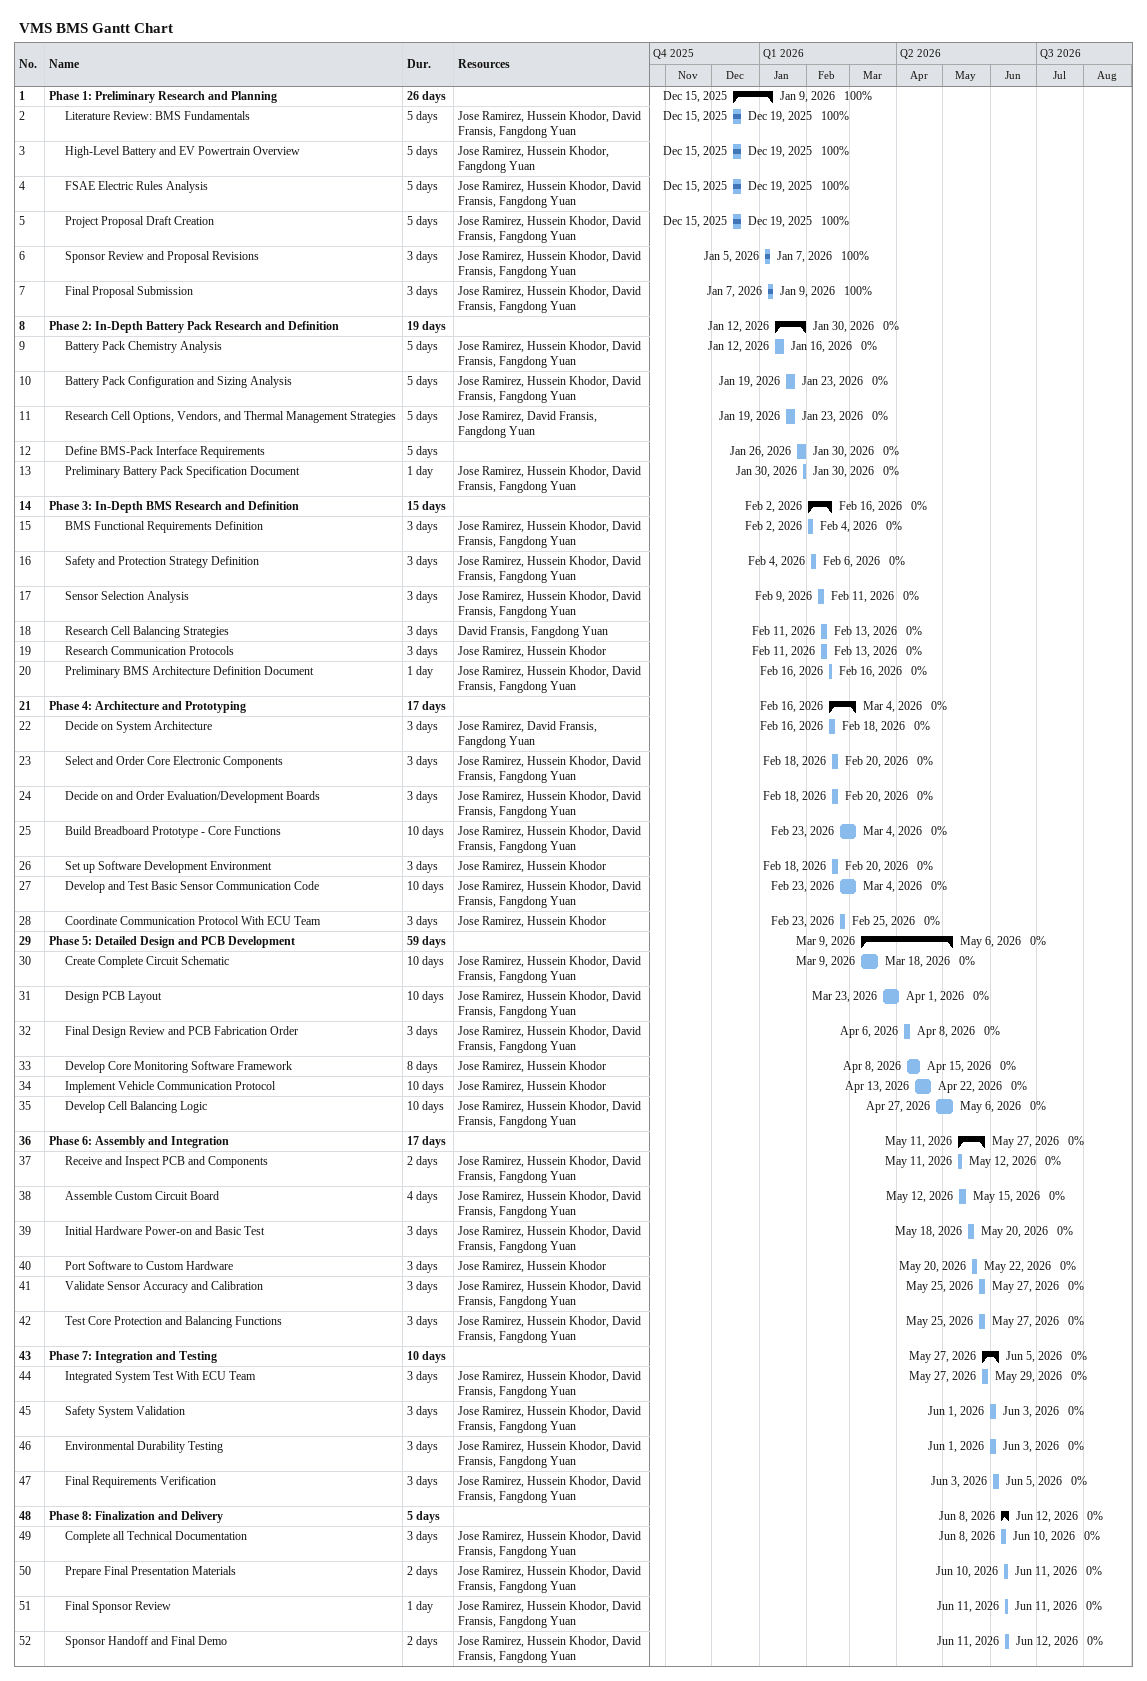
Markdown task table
VMS BMS Gantt Chart

| ID | Level | Task | Duration | Start | Finish | Resources | % complete |
|---|---|---|---|---|---|---|---|
| 1 | 1 | **Phase 1: Preliminary Research and Planning** | 26d | 2025-12-15 | 2026-01-09 |  | 100 |
| 2 | 2 | Literature Review: BMS Fundamentals | 5d | 2025-12-15 | 2025-12-19 | Jose Ramirez, Hussein Khodor, David Fransis, Fangdong Yuan | 100 |
| 3 | 2 | High-Level Battery and EV Powertrain Overview | 5d | 2025-12-15 | 2025-12-19 | Jose Ramirez, Hussein Khodor, Fangdong Yuan | 100 |
| 4 | 2 | FSAE Electric Rules Analysis | 5d | 2025-12-15 | 2025-12-19 | Jose Ramirez, Hussein Khodor, David Fransis, Fangdong Yuan | 100 |
| 5 | 2 | Project Proposal Draft Creation | 5d | 2025-12-15 | 2025-12-19 | Jose Ramirez, Hussein Khodor, David Fransis, Fangdong Yuan | 100 |
| 6 | 2 | Sponsor Review and Proposal Revisions | 3d | 2026-01-05 | 2026-01-07 | Jose Ramirez, Hussein Khodor, David Fransis, Fangdong Yuan | 100 |
| 7 | 2 | Final Proposal Submission | 3d | 2026-01-07 | 2026-01-09 | Jose Ramirez, Hussein Khodor, David Fransis, Fangdong Yuan | 100 |
| 8 | 1 | **Phase 2: In-Depth Battery Pack Research and Definition** | 19d | 2026-01-12 | 2026-01-30 |  | 0 |
| 9 | 2 | Battery Pack Chemistry Analysis | 5d | 2026-01-12 | 2026-01-16 | Jose Ramirez, Hussein Khodor, David Fransis, Fangdong Yuan | 0 |
| 10 | 2 | Battery Pack Configuration and Sizing Analysis | 5d | 2026-01-19 | 2026-01-23 | Jose Ramirez, Hussein Khodor, David Fransis, Fangdong Yuan | 0 |
| 11 | 2 | Research Cell Options, Vendors, and Thermal Management Strategies | 5d | 2026-01-19 | 2026-01-23 | Jose Ramirez, David Fransis, Fangdong Yuan | 0 |
| 12 | 2 | Define BMS-Pack Interface Requirements | 5d | 2026-01-26 | 2026-01-30 |  | 0 |
| 13 | 2 | Preliminary Battery Pack Specification Document | 1d | 2026-01-30 | 2026-01-30 | Jose Ramirez, Hussein Khodor, David Fransis, Fangdong Yuan | 0 |
| 14 | 1 | **Phase 3: In-Depth BMS Research and Definition** | 15d | 2026-02-02 | 2026-02-16 |  | 0 |
| 15 | 2 | BMS Functional Requirements Definition | 3d | 2026-02-02 | 2026-02-04 | Jose Ramirez, Hussein Khodor, David Fransis, Fangdong Yuan | 0 |
| 16 | 2 | Safety and Protection Strategy Definition | 3d | 2026-02-04 | 2026-02-06 | Jose Ramirez, Hussein Khodor, David Fransis, Fangdong Yuan | 0 |
| 17 | 2 | Sensor Selection Analysis | 3d | 2026-02-09 | 2026-02-11 | Jose Ramirez, Hussein Khodor, David Fransis, Fangdong Yuan | 0 |
| 18 | 2 | Research Cell Balancing Strategies | 3d | 2026-02-11 | 2026-02-13 | David Fransis, Fangdong Yuan | 0 |
| 19 | 2 | Research Communication Protocols | 3d | 2026-02-11 | 2026-02-13 | Jose Ramirez, Hussein Khodor | 0 |
| 20 | 2 | Preliminary BMS Architecture Definition Document | 1d | 2026-02-16 | 2026-02-16 | Jose Ramirez, Hussein Khodor, David Fransis, Fangdong Yuan | 0 |
| 21 | 1 | **Phase 4: Architecture and Prototyping** | 17d | 2026-02-16 | 2026-03-04 |  | 0 |
| 22 | 2 | Decide on System Architecture | 3d | 2026-02-16 | 2026-02-18 | Jose Ramirez, David Fransis, Fangdong Yuan | 0 |
| 23 | 2 | Select and Order Core Electronic Components | 3d | 2026-02-18 | 2026-02-20 | Jose Ramirez, Hussein Khodor, David Fransis, Fangdong Yuan | 0 |
| 24 | 2 | Decide on and Order Evaluation/Development Boards | 3d | 2026-02-18 | 2026-02-20 | Jose Ramirez, Hussein Khodor, David Fransis, Fangdong Yuan | 0 |
| 25 | 2 | Build Breadboard Prototype - Core Functions | 10d | 2026-02-23 | 2026-03-04 | Jose Ramirez, Hussein Khodor, David Fransis, Fangdong Yuan | 0 |
| 26 | 2 | Set up Software Development Environment | 3d | 2026-02-18 | 2026-02-20 | Jose Ramirez, Hussein Khodor | 0 |
| 27 | 2 | Develop and Test Basic Sensor Communication Code | 10d | 2026-02-23 | 2026-03-04 | Jose Ramirez, Hussein Khodor, David Fransis, Fangdong Yuan | 0 |
| 28 | 2 | Coordinate Communication Protocol With ECU Team | 3d | 2026-02-23 | 2026-02-25 | Jose Ramirez, Hussein Khodor | 0 |
| 29 | 1 | **Phase 5: Detailed Design and PCB Development** | 59d | 2026-03-09 | 2026-05-06 |  | 0 |
| 30 | 2 | Create Complete Circuit Schematic | 10d | 2026-03-09 | 2026-03-18 | Jose Ramirez, Hussein Khodor, David Fransis, Fangdong Yuan | 0 |
| 31 | 2 | Design PCB Layout | 10d | 2026-03-23 | 2026-04-01 | Jose Ramirez, Hussein Khodor, David Fransis, Fangdong Yuan | 0 |
| 32 | 2 | Final Design Review and PCB Fabrication Order | 3d | 2026-04-06 | 2026-04-08 | Jose Ramirez, Hussein Khodor, David Fransis, Fangdong Yuan | 0 |
| 33 | 2 | Develop Core Monitoring Software Framework | 8d | 2026-04-08 | 2026-04-15 | Jose Ramirez, Hussein Khodor | 0 |
| 34 | 2 | Implement Vehicle Communication Protocol | 10d | 2026-04-13 | 2026-04-22 | Jose Ramirez, Hussein Khodor | 0 |
| 35 | 2 | Develop Cell Balancing Logic | 10d | 2026-04-27 | 2026-05-06 | Jose Ramirez, Hussein Khodor, David Fransis, Fangdong Yuan | 0 |
| 36 | 1 | **Phase 6: Assembly and Integration** | 17d | 2026-05-11 | 2026-05-27 |  | 0 |
| 37 | 2 | Receive and Inspect PCB and Components | 2d | 2026-05-11 | 2026-05-12 | Jose Ramirez, Hussein Khodor, David Fransis, Fangdong Yuan | 0 |
| 38 | 2 | Assemble Custom Circuit Board | 4d | 2026-05-12 | 2026-05-15 | Jose Ramirez, Hussein Khodor, David Fransis, Fangdong Yuan | 0 |
| 39 | 2 | Initial Hardware Power-on and Basic Test | 3d | 2026-05-18 | 2026-05-20 | Jose Ramirez, Hussein Khodor, David Fransis, Fangdong Yuan | 0 |
| 40 | 2 | Port Software to Custom Hardware | 3d | 2026-05-20 | 2026-05-22 | Jose Ramirez, Hussein Khodor | 0 |
| 41 | 2 | Validate Sensor Accuracy and Calibration | 3d | 2026-05-25 | 2026-05-27 | Jose Ramirez, Hussein Khodor, David Fransis, Fangdong Yuan | 0 |
| 42 | 2 | Test Core Protection and Balancing Functions | 3d | 2026-05-25 | 2026-05-27 | Jose Ramirez, Hussein Khodor, David Fransis, Fangdong Yuan | 0 |
| 43 | 1 | **Phase 7: Integration and Testing** | 10d | 2026-05-27 | 2026-06-05 |  | 0 |
| 44 | 2 | Integrated System Test With ECU Team | 3d | 2026-05-27 | 2026-05-29 | Jose Ramirez, Hussein Khodor, David Fransis, Fangdong Yuan | 0 |
| 45 | 2 | Safety System Validation | 3d | 2026-06-01 | 2026-06-03 | Jose Ramirez, Hussein Khodor, David Fransis, Fangdong Yuan | 0 |
| 46 | 2 | Environmental Durability Testing | 3d | 2026-06-01 | 2026-06-03 | Jose Ramirez, Hussein Khodor, David Fransis, Fangdong Yuan | 0 |
| 47 | 2 | Final Requirements Verification | 3d | 2026-06-03 | 2026-06-05 | Jose Ramirez, Hussein Khodor, David Fransis, Fangdong Yuan | 0 |
| 48 | 1 | **Phase 8: Finalization and Delivery** | 5d | 2026-06-08 | 2026-06-12 |  | 0 |
| 49 | 2 | Complete all Technical Documentation | 3d | 2026-06-08 | 2026-06-10 | Jose Ramirez, Hussein Khodor, David Fransis, Fangdong Yuan | 0 |
| 50 | 2 | Prepare Final Presentation Materials | 2d | 2026-06-10 | 2026-06-11 | Jose Ramirez, Hussein Khodor, David Fransis, Fangdong Yuan | 0 |
| 51 | 2 | Final Sponsor Review | 1d | 2026-06-11 | 2026-06-11 | Jose Ramirez, Hussein Khodor, David Fransis, Fangdong Yuan | 0 |
| 52 | 2 | Sponsor Handoff and Final Demo | 2d | 2026-06-11 | 2026-06-12 | Jose Ramirez, Hussein Khodor, David Fransis, Fangdong Yuan | 0 |
